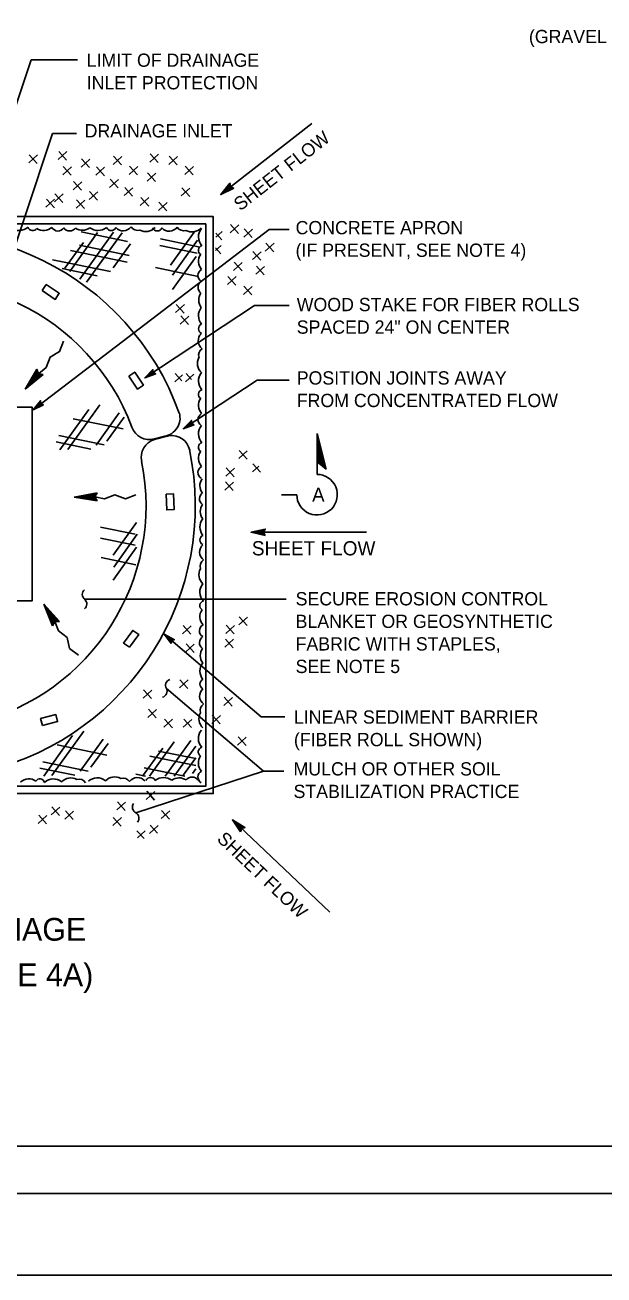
# Model space of a CAD drawing. Extents: x -894 to 866, y -472 to 714.
# Drawn here: x -489 to -184, y -472 to 187 of the extents above; entities that cross this region are included whole.
import ezdxf

# ---------------------------------------------------------------- set-up
doc = ezdxf.new("R2010")
doc.units = 0
for name, color, linetype in [('border_PLOTTING-ELEMENTS', 7, 'Continuous'), ('border_rw_22x34_Cut_Lines', 7, 'Continuous'), ('border_SHEET', 7, 'Continuous'), ('df_FLOW-LINE', 7, 'Continuous'), ('pp_PRESENTATION', 7, 'Continuous'), ('temp_CONSTRUCTION', 7, 'Continuous'), ('temp_CONSTRUCTION-anno', 7, 'Continuous')]:
    doc.layers.add(name, color=color, linetype=linetype)

msp = doc.modelspace()

# ---------------------------------------------------------------- linework, layer by layer
at = {"layer": 'border_PLOTTING-ELEMENTS'}
for points in [[(-894.04, -472.44), (865.96, -472.44), (865.96, 713.56), (-894.04, 713.56)], [(-864.04, 670.56), (835.96, 670.56), (835.96, -429.44), (-864.04, -429.44)]]:
    msp.add_lwpolyline(points, close=True, dxfattribs=at)
at = {"layer": 'border_rw_22x34_Cut_Lines'}
msp.add_lwpolyline([(-864.04, 670.56), (835.96, 670.56), (835.96, -429.44), (-864.04, -429.44)], close=True, dxfattribs=at)
at = {"layer": 'border_SHEET'}
msp.add_line((810.96, -404.44), (-814.04, -404.44), dxfattribs=at)
at = {"layer": 'df_FLOW-LINE'}
for p, q in [((-337.73, 135.34), (-385.75, 97.75)), ((-380.87, 103.69), (-380.87, 103.69)), ((-378.81, 101.06), (-378.81, 101.06)), ((-385.75, 97.75), (-385.75, 97.75)), ((-488.88, -5.02), (-482.74, 5.53)), ((-479.5, 2.79), (-488.88, -5.02)), ((-487.03, -2.83), (-482.53, 4.91)), ((-480.14, 2.9), (-487.03, -2.83)), ((-485.19, -0.65), (-482.31, 4.29)), ((-480.79, 3.02), (-485.19, -0.65)), ((-483.3, 1.58), (-482.08, 3.67)), ((-481.44, 3.13), (-483.3, 1.58)), ((-482.74, 5.53), (-481.92, 3.22)), ((-481.92, 3.22), (-479.5, 2.79)), ((-462.99, -61.88), (-450.98, -59.7)), ((-450.96, -63.95), (-462.99, -61.88)), ((-460.12, -61.87), (-451.31, -60.27)), ((-451.29, -63.39), (-460.12, -61.87)), ((-457.26, -61.85), (-451.63, -60.84)), ((-451.62, -62.82), (-457.26, -61.85)), ((-454.34, -61.84), (-451.96, -61.41)), ((-451.96, -62.25), (-454.34, -61.84)), ((-450.98, -59.7), (-452.2, -61.83)), ((-452.2, -61.83), (-450.96, -63.95)), ((-362.26, -78.79), (-362.26, -78.79)), ((-308.79, -80.45), (-369.76, -80.45)), ((-369.76, -80.45), (-369.76, -80.45)), ((-362.26, -82.13), (-362.26, -82.13)), ((-474.43, -129.77), (-479.07, -118.49)), ((-479.07, -118.49), (-470.84, -127.5)), ((-474.13, -129.19), (-477.53, -120.91)), ((-477.53, -120.91), (-471.49, -127.52)), ((-473.82, -128.61), (-476.01, -123.32)), ((-476.01, -123.32), (-472.15, -127.55)), ((-473.52, -128.02), (-474.44, -125.79)), ((-474.44, -125.79), (-472.81, -127.57)), ((-473.29, -127.59), (-474.43, -129.77)), ((-470.84, -127.5), (-473.29, -127.59)), ((-328.17, -281.04), (-379.54, -232.27)), ((-379.54, -232.27), (-379.54, -232.27)), ((-372.96, -236.23), (-372.96, -236.23)), ((-375.26, -238.65), (-375.26, -238.65))]:
    msp.add_line(p, q, dxfattribs=at)
for points in [[(-378.81, 101.06), (-385.75, 97.75), (-380.87, 103.69), (-380.8, 103.17), (-384.38, 98.83), (-379.29, 101.24), (-379.77, 101.43), (-383.03, 99.88), (-380.74, 102.66), (-380.68, 102.15), (-381.67, 100.94), (-380.26, 101.62), (-380.63, 101.76), (-380.87, 103.69), (-380.63, 101.76)], [(-362.26, -82.13), (-369.76, -80.45), (-362.26, -78.79), (-362.53, -79.23), (-368.02, -80.45), (-362.53, -81.68), (-362.79, -81.24), (-366.31, -80.45), (-362.8, -79.67), (-363.06, -80.12), (-364.58, -80.45), (-363.06, -80.8), (-363.26, -80.45), (-362.26, -78.79), (-363.26, -80.45)], [(-375.26, -238.65), (-379.54, -232.27), (-372.96, -236.23), (-373.46, -236.37), (-378.28, -233.46), (-375.14, -238.14), (-375.03, -237.64), (-377.04, -234.65), (-373.95, -236.5), (-374.45, -236.64), (-375.79, -235.84), (-374.92, -237.14), (-374.83, -236.74), (-372.96, -236.23), (-374.83, -236.74)]]:
    msp.add_lwpolyline(points, close=True, dxfattribs=at)
for points in [[(-468.72, 20.39), (-470.75, 14.91), (-475.82, 11.98), (-477.86, 6.49), (-481.92, 3.22), (-488.88, -5.02)], [(-430.57, -60.74), (-436.06, -62.75), (-441.58, -60.79), (-447.07, -62.8), (-452.2, -61.83), (-462.99, -61.88)], [(-460.86, -145.33), (-465.49, -141.75), (-466.76, -136.04), (-471.38, -132.45), (-473.29, -127.59), (-479.07, -118.49)]]:
    msp.add_lwpolyline(points, dxfattribs=at)
at = {"layer": 'pp_PRESENTATION'}
for p, q in [((-334.93, -28.3), (-330.11, -47.2)), ((-334.93, -49.95), (-334.93, -28.3)), ((-334.93, -29.85), (-330.61, -46.8)), ((-334.93, -31.41), (-331.11, -46.39)), ((-334.93, -32.96), (-331.61, -45.99)), ((-334.93, -34.52), (-332.11, -45.58)), ((-334.93, -36.07), (-332.61, -45.18)), ((-334.93, -37.63), (-333.11, -44.77)), ((-334.93, -39.18), (-333.61, -44.37)), ((-334.93, -40.73), (-334.1, -43.96)), ((-334.93, -42.29), (-334.6, -43.56)), ((-334.93, -43.3), (-330.11, -47.2)), ((-345.62, -60.64), (-353.75, -60.64))]:
    msp.add_line(p, q, dxfattribs=at)
msp.add_arc((-334.93, -60.64), 10.69, 179.99947, 89.99996, dxfattribs=at)
at = {"layer": 'temp_CONSTRUCTION'}
for p, q in [((-486.74, 118.79), (-482.55, 114.21)), ((-471.5, 116.25), (-466.92, 120.43)), ((-471.24, 120.56), (-467.05, 115.98)), ((-423.2, 114.85), (-418.62, 119.04)), ((-422.94, 119.17), (-418.75, 114.59)), ((-487, 114.48), (-482.42, 118.66)), ((-469.09, 108.18), (-464.5, 112.37)), ((-468.82, 112.5), (-464.64, 107.92)), ((-459.42, 112.21), (-454.84, 116.4)), ((-459.16, 116.53), (-454.97, 111.95)), ((-451.6, 107.98), (-447.02, 112.17)), ((-451.34, 112.3), (-447.15, 107.72)), ((-442.54, 113.65), (-437.96, 117.83)), ((-442.28, 117.96), (-438.09, 113.38)), ((-434.08, 108.41), (-429.5, 112.59)), ((-433.82, 112.72), (-429.63, 108.14)), ((-413.17, 113.65), (-408.59, 117.83)), ((-412.91, 117.96), (-408.72, 113.38)), ((-404.71, 108.41), (-400.13, 112.59)), ((-404.45, 112.72), (-400.26, 108.14)), ((-444.35, 101.53), (-439.76, 105.72)), ((-444.08, 105.85), (-439.9, 101.27)), ((-424.58, 104.85), (-420, 109.03)), ((-424.32, 109.17), (-420.13, 104.58)), ((-463.68, 100.32), (-459.1, 104.51)), ((-463.42, 104.64), (-459.23, 100.06)), ((-455.22, 95.08), (-450.64, 99.27)), ((-454.96, 99.4), (-450.77, 94.82)), ((-436.66, 97.19), (-432.08, 101.38)), ((-436.4, 101.51), (-432.22, 96.93)), ((-406.57, 97.01), (-401.98, 101.2)), ((-406.31, 101.33), (-402.12, 96.75)), ((-477.96, 91.06), (-473.37, 95.24)), ((-477.69, 95.37), (-473.51, 90.79)), ((-473.52, 93.88), (-468.94, 98.06)), ((-473.26, 98.2), (-469.08, 93.61)), ((-462.07, 90.65), (-457.49, 94.84)), ((-461.81, 94.97), (-457.62, 90.39)), ((-428.2, 91.95), (-423.62, 96.14)), ((-427.94, 96.27), (-423.76, 91.69)), ((-418.65, 89.35), (-414.07, 93.54)), ((-418.39, 93.67), (-414.2, 89.09)), ((-380.79, 77.55), (-376.21, 81.74)), ((-380.53, 81.87), (-376.34, 77.29)), ((-373.58, 75.35), (-369, 79.53)), ((-373.32, 79.67), (-369.14, 75.08)), ((-450.7, 77.73), (-465.4, 57.23)), ((-442.26, 77.99), (-460.11, 53.1)), ((-459.44, 78.02), (-435.01, 73.01)), ((-437.74, 77.62), (-456.51, 51.44)), ((-417.44, 74.31), (-397.46, 70.21)), ((-399.71, 77.83), (-412.17, 60.45)), ((-397.92, 73.73), (-411.14, 55.29)), ((-388.35, 75.21), (-385, 78.28)), ((-388.31, 77.3), (-385.13, 73.83)), ((-458.13, 72.51), (-467.94, 58.82)), ((-465.01, 68.29), (-435.05, 62.14)), ((-460.33, 70.98), (-433.98, 65.57)), ((-433.42, 71.7), (-442.47, 59.08)), ((-417.79, 70.88), (-398.17, 66.85)), ((-388.49, 68.18), (-385.49, 70.93)), ((-388.46, 69.58), (-385.62, 66.48)), ((-369.06, 63.4), (-364.47, 67.59)), ((-368.79, 67.72), (-364.61, 63.14)), ((-362.21, 67.84), (-357.63, 72.02)), ((-361.95, 72.16), (-357.76, 67.57)), ((-474.47, 63.39), (-443.9, 57.11)), ((-398.67, 65.11), (-411.14, 47.73)), ((-378.93, 57.7), (-374.35, 61.88)), ((-378.67, 62.02), (-374.48, 57.43)), ((-367.2, 55.66), (-362.61, 59.85)), ((-366.94, 59.98), (-362.75, 55.4)), ((-469.32, 58.68), (-450.92, 54.91)), ((-420.2, 59.19), (-397.68, 54.57)), ((-382.2, 50.27), (-377.62, 54.46)), ((-381.94, 54.59), (-377.75, 50.01)), ((-373.74, 45.03), (-369.16, 49.22)), ((-373.48, 49.35), (-369.29, 44.77)), ((-409.53, 35.48), (-404.94, 39.66)), ((-409.26, 39.79), (-405.08, 35.21)), ((-407.11, 29.36), (-402.53, 33.55)), ((-406.85, 33.68), (-402.66, 29.1)), ((-409.99, -1.04), (-405.96, 2.64)), ((-409.73, 3.28), (-406.23, -0.55)), ((-404.25, -1.08), (-399.85, 2.94)), ((-403.99, 3.24), (-401.21, 0.2)), ((-455.38, -15.7), (-470.66, -37.01)), ((-449.52, -13.3), (-466.37, -36.8)), ((-439.29, -17.52), (-451.48, -34.52)), ((-463.62, -20.52), (-437.27, -25.92)), ((-436.71, -19.79), (-445.76, -32.41)), ((-472.61, -32.81), (-454.21, -36.59)), ((-471.17, -29.46), (-447.19, -34.38)), ((-420.81, -31.18), (-415.37, -29.74)), ((-420.72, -31.6), (-413.04, -29.55)), ((-376.23, -41.55), (-371.8, -37.5)), ((-375.97, -37.23), (-371.78, -41.82)), ((-369.02, -48.64), (-365.66, -45.56)), ((-368.76, -44.32), (-364.75, -48.71)), ((-383.07, -50.86), (-378.49, -46.68)), ((-382.81, -46.55), (-378.63, -51.13)), ((-383.56, -58.22), (-378.98, -54.03)), ((-383.3, -53.9), (-379.12, -58.48)), ((-449.23, -77.72), (-430.83, -81.5)), ((-430.12, -75.24), (-442.58, -92.62)), ((-449.23, -83.57), (-430.83, -87.34)), ((-429.77, -81.42), (-442.23, -98.81)), ((-430.12, -88.3), (-442.58, -105.68)), ((-448.88, -93.87), (-430.48, -97.65)), ((-376.23, -129.37), (-371.64, -125.19)), ((-375.97, -125.05), (-371.78, -129.64)), ((-405.88, -134.05), (-401.3, -129.87)), ((-405.62, -129.74), (-401.43, -134.32)), ((-383.07, -133.81), (-378.49, -129.62)), ((-382.81, -129.49), (-378.63, -134.07)), ((-383.56, -141.16), (-378.98, -136.97)), ((-383.3, -136.84), (-379.12, -141.42)), ((-404.27, -143.73), (-399.69, -139.54)), ((-404.01, -139.41), (-399.82, -143.99)), ((-407.24, -158.26), (-403.06, -162.84)), ((-426.74, -167.96), (-422.15, -163.77)), ((-426.48, -163.64), (-422.29, -168.22)), ((-407.51, -162.58), (-402.92, -158.39)), ((-384.14, -171.9), (-379.56, -167.71)), ((-383.88, -167.58), (-379.7, -172.16)), ((-424.17, -178.14), (-419.59, -173.95)), ((-423.91, -173.82), (-419.72, -178.4)), ((-390.45, -181.31), (-385.86, -177.12)), ((-390.19, -176.99), (-386, -181.57)), ((-415.71, -183.38), (-411.13, -179.19)), ((-415.45, -179.06), (-411.26, -183.64)), ((-405.49, -183.4), (-400.91, -179.21)), ((-405.23, -179.08), (-401.16, -183.54)), ((-463.89, -187.8), (-479.16, -209.11)), ((-458.02, -185.4), (-474.87, -208.89)), ((-447.8, -189.62), (-459.98, -206.62)), ((-410.27, -191.1), (-423.29, -209.26)), ((-401.48, -190.35), (-415.04, -209.26)), ((-376.86, -192.79), (-372.28, -188.6)), ((-376.6, -188.47), (-372.41, -193.05)), ((-472.12, -192.61), (-445.77, -198.02)), ((-445.22, -191.89), (-454.27, -204.51)), ((-416.31, -194.39), (-426.97, -209.26)), ((-418.51, -195.92), (-398.88, -199.94)), ((-398.88, -193.39), (-410.25, -209.26)), ((-479.67, -201.56), (-455.7, -206.48)), ((-423.19, -198.6), (-398.88, -203.59)), ((-398.88, -199.47), (-405.89, -209.26)), ((-481.11, -204.91), (-462.71, -208.68)), ((-430.52, -208.21), (-425.43, -209.26)), ((-426.06, -204.86), (-404.63, -209.26)), ((-398.88, -205.33), (-400.65, -207.81)), ((-425.05, -221.5), (-420.47, -217.32)), ((-424.79, -217.18), (-420.6, -221.77)), ((-440.53, -227.03), (-435.95, -222.84)), ((-440.27, -222.71), (-436.09, -227.29)), ((-482.04, -234.08), (-477.46, -229.89)), ((-481.78, -229.76), (-477.59, -234.34)), ((-475.19, -229.65), (-470.61, -225.46)), ((-474.93, -225.33), (-470.74, -229.91)), ((-467.99, -231.85), (-463.41, -227.66)), ((-467.73, -227.53), (-463.54, -232.11)), ((-417.24, -231.61), (-412.66, -227.42)), ((-416.98, -227.29), (-412.79, -231.87)), ((-442.71, -235.24), (-438.13, -231.05)), ((-442.45, -230.92), (-438.27, -235.5)), ((-423.28, -239.44), (-418.7, -235.26)), ((-423.02, -235.13), (-419.17, -239.34)), ((-429.96, -237.95), (-426.13, -242.15)), ((-429.62, -241.72), (-425.64, -238.09))]:
    msp.add_line(p, q, dxfattribs=at)
for points in [[(-696.27, 86.16), (-389.67, 86.16), (-389.67, -218.42), (-696.27, -218.42)], [(-691.99, 82.22), (-393.61, 82.22), (-393.61, -214.48), (-691.99, -214.48)], [(-479.94, 47.06), (-477.79, 50.25), (-470.93, 45.63), (-473.07, 42.44)], [(-434.3, 1.97), (-431.1, 4.11), (-426.51, -2.78), (-429.71, -4.92)], [(-602, -14.43), (-485.25, -14.43), (-485.25, -116.72), (-602, -116.72)], [(-414.46, -60.37), (-410.62, -60.25), (-410.35, -68.52), (-414.19, -68.65)], [(-433.88, -141.19), (-437, -138.94), (-432.15, -132.23), (-429.04, -134.48)], [(-479.83, -182.42), (-480.77, -178.69), (-472.74, -176.68), (-471.8, -180.41)]]:
    msp.add_lwpolyline(points, close=True, dxfattribs=at)
for centre, radius, start, end in [((-492.04, 85.55), 6.81, 229.99864, 313.35356), ((-484.94, 81.2), 2.5, 194.05779, 329.32331), ((-479.1, 85.1), 6.36, 234.50015, 312.8354), ((-471.62, 82.05), 3.55, 207.02108, 329.19133), ((-465.38, 82.36), 3.83, 213.69049, 323.34032), ((-458.67, 85.4), 6.46, 235.65603, 306.69733), ((-450.46, 86.08), 7.3, 233.3979, 307.93528), ((-443.53, 81.44), 2.68, 204.51964, 335.48036), ((-437.23, 83.82), 5.21, 222.12921, 323.70498), ((-429.62, 82.9), 4.04, 212.34743, 287.37963), ((-425.23, 84.86), 6.63, 241.36336, 316.84578), ((-419.22, 81.25), 2.68, 204.51964, 335.48036), ((-412.92, 83.64), 5.21, 222.12921, 323.70498), ((-405.3, 82.71), 4.04, 212.34743, 287.37963), ((-400.92, 84.67), 6.63, 241.36336, 316.84578), ((-390.7, 75.41), 6.81, 139.99864, 223.35356), ((-543.3, -66.28), 144.13, 19.73803, 11.782), ((-395.05, 68.31), 2.5, 104.05779, 239.32331), ((-391.15, 62.47), 6.36, 144.50015, 222.8354), ((-394.19, 54.99), 3.55, 117.02108, 239.19133), ((-543.3, -66.28), 118.13, 20.44006, 11.34166), ((-393.89, 48.75), 3.83, 123.69049, 233.34032), ((-390.85, 42.03), 6.46, 145.65603, 216.69733), ((-390.17, 33.83), 7.3, 143.3979, 217.93528), ((-394.81, 26.9), 2.68, 114.51964, 245.48036), ((-392.42, 20.6), 5.21, 132.12921, 233.70498), ((-393.35, 12.98), 4.04, 122.34743, 197.37963), ((-391.39, 8.6), 6.63, 151.36336, 226.84578), ((-390.7, -0.61), 6.81, 139.99864, 223.35356), ((-395.05, -7.71), 2.5, 104.05779, 239.32331), ((-391.15, -13.55), 6.36, 144.50015, 222.8354), ((-416.9, -20.19), 9.68, 279.14156, 15.60383), ((-394.19, -21.04), 3.55, 117.02108, 239.19133), ((-423.41, -21.86), 9.68, 198.98107, 285.60383), ((-390.7, -28.52), 6.81, 139.99864, 223.35356), ((-418.01, -40.89), 9.68, 106.28063, 192.83945), ((-411.56, -39.11), 9.68, 12.01134, 98.77754), ((-395.05, -35.62), 2.5, 104.05779, 239.32331), ((-391.15, -41.46), 6.36, 144.50015, 222.8354), ((-394.19, -48.94), 3.55, 117.02108, 239.19133), ((-390.28, -55.86), 6.46, 145.65603, 216.69733), ((-393.14, -62.72), 3.83, 123.69049, 233.34032), ((-390.09, -69.44), 6.46, 145.65603, 216.69733), ((-389.41, -77.65), 7.3, 143.3979, 217.93528), ((-394.05, -84.57), 2.68, 114.51964, 245.48036), ((-391.67, -90.88), 5.21, 132.12921, 233.70498), ((-392.59, -98.49), 4.04, 122.34743, 197.37963), ((-390.63, -102.87), 6.63, 151.36336, 226.84578), ((-389.95, -112.09), 6.81, 139.99864, 223.35356), ((-394.29, -119.19), 2.5, 104.05779, 239.32331), ((-390.39, -125.03), 6.36, 144.50015, 222.8354), ((-393.44, -132.51), 3.55, 117.02108, 239.19133), ((-393.14, -138.75), 3.83, 123.69049, 233.34032), ((-390.09, -145.47), 6.46, 145.65603, 216.69733), ((-389.41, -153.67), 7.3, 143.3979, 217.93528), ((-394.05, -160.6), 2.68, 114.51964, 245.48036), ((-391.67, -166.9), 5.21, 132.12921, 233.70498), ((-392.59, -174.52), 4.04, 122.34743, 197.37963), ((-390.63, -178.9), 6.63, 151.36336, 226.84578), ((-390.75, -189.25), 6.81, 139.99864, 223.35356), ((-395.1, -196.35), 2.5, 104.05779, 239.32331), ((-391.2, -202.19), 6.36, 144.50015, 222.8354), ((-486.99, -216.98), 6.36, 54.50015, 132.8354), ((-481.15, -213.08), 2.5, 14.05779, 149.32331), ((-474.05, -217.42), 6.81, 49.99864, 133.35356), ((-464.84, -216.74), 6.63, 61.36336, 136.84578), ((-460.45, -214.78), 4.04, 32.34743, 107.37963), ((-450.87, -216.86), 6.81, 49.99864, 133.35356), ((-441.65, -216.18), 6.63, 61.36336, 136.84578), ((-437.27, -214.22), 4.04, 32.34743, 107.37963), ((-429.66, -215.14), 5.21, 42.12921, 143.70498), ((-422.79, -212.57), 2.68, 24.51964, 155.48036), ((-415.86, -217.21), 7.3, 53.3979, 127.93527), ((-407.65, -216.53), 6.46, 55.65603, 126.69733), ((-400.94, -213.48), 3.83, 33.69049, 143.34032), ((-394.24, -209.67), 3.55, 117.02108, 239.19133)]:
    msp.add_arc(centre, radius, start, end, dxfattribs=at)
at = {"layer": 'temp_CONSTRUCTION-anno'}
for p, q in [((-513.39, 86.08), (-485.76, 168.77)), ((-485.76, 168.77), (-461.23, 168.77)), ((-531.23, -40.05), (-474.42, 129.98)), ((-474.42, 129.98), (-461.82, 129.98)), ((-484.78, -15.8), (-360.23, 79.24)), ((-360.23, 79.24), (-349.66, 79.24)), ((-425.78, 0.97), (-367.94, 39.25)), ((-367.94, 39.25), (-349.66, 39.25)), ((-425.78, 0.97), (-425.78, 0.97)), ((-421.51, 5.39), (-421.51, 5.39)), ((-420.03, 3.17), (-420.03, 3.17)), ((-405.49, -25.88), (-366.6, -0.14)), ((-366.6, -0.14), (-349.66, -0.14)), ((-480.81, -11.1), (-480.81, -11.1)), ((-484.78, -15.8), (-484.78, -15.8)), ((-479.19, -13.23), (-479.19, -13.23)), ((-405.49, -25.88), (-405.49, -25.88)), ((-401.22, -21.46), (-401.22, -21.46)), ((-399.75, -23.69), (-399.75, -23.69)), ((-351.29, -115.86), (-457.48, -115.86)), ((-415.63, -134.27), (-364.33, -177.94)), ((-415.63, -134.27), (-415.63, -134.27)), ((-410.2, -137.15), (-410.2, -137.15)), ((-411.93, -139.18), (-411.93, -139.18)), ((-414.44, -162.92), (-363.13, -206.58)), ((-351.89, -177.94), (-364.33, -177.94)), ((-430.55, -228.57), (-363.13, -206.58)), ((-352.49, -206.58), (-363.13, -206.58))]:
    msp.add_line(p, q, dxfattribs=at)
for points in [[(-420.03, 3.17), (-425.78, 0.97), (-421.51, 5.4), (-421.49, 4.98), (-424.62, 1.74), (-420.41, 3.35), (-420.78, 3.53), (-423.47, 2.5), (-421.47, 4.57), (-421.45, 4.15), (-422.32, 3.26), (-421.15, 3.7), (-421.44, 3.84), (-421.51, 5.4), (-421.44, 3.84)], [(-479.19, -13.23), (-484.78, -15.8), (-480.81, -11.1), (-480.77, -11.51), (-483.67, -14.95), (-479.58, -13.07), (-479.96, -12.92), (-482.58, -14.13), (-480.72, -11.93), (-480.68, -12.34), (-481.48, -13.29), (-480.35, -12.77), (-480.64, -12.65), (-480.81, -11.1), (-480.64, -12.65)], [(-399.75, -23.69), (-405.49, -25.88), (-401.22, -21.46), (-401.2, -21.88), (-404.33, -25.11), (-400.12, -23.51), (-400.49, -23.33), (-403.19, -24.36), (-401.19, -22.29), (-401.17, -22.7), (-402.03, -23.6), (-400.87, -23.15), (-401.16, -23.01), (-401.22, -21.46), (-401.16, -23.01)], [(-411.93, -139.18), (-415.63, -134.27), (-410.2, -137.15), (-410.59, -137.28), (-414.57, -135.17), (-411.86, -138.77), (-411.8, -138.37), (-413.53, -136.06), (-410.99, -137.41), (-411.38, -137.54), (-412.48, -136.96), (-411.73, -137.96), (-411.67, -137.64), (-410.2, -137.15), (-411.67, -137.64)]]:
    msp.add_lwpolyline(points, close=True, dxfattribs=at)
for centre, start, end in [((-455.5, -113.27), 131.7958, 232.60623), ((-459.67, -118.37), 308.60081, 49.41123), ((-411.6, -161.3), 108.86915, 209.67958), ((-417.36, -164.38), 285.67415, 26.48458), ((-429.08, -225.58), 143.11074, 243.92116), ((-432.17, -231.4), 319.91574, 60.72617)]:
    msp.add_arc(centre, 3.27, start, end, dxfattribs=at)

# ---------------------------------------------------------------- texts
at = {"layer": 'pp_PRESENTATION'}
msp.add_text('A', height=7.39, dxfattribs=at).set_placement((-337.53, -64.34))
at = {"layer": 'temp_CONSTRUCTION-anno'}
for s, height, p in [('(GRAVEL BAG BERM SHOWN)', 7, (-223.13, 177.65)), ('LIMIT OF DRAINAGE', 7, (-456.46, 165.17)), ('INLET PROTECTION', 7, (-456.46, 153.27)), ('DRAINAGE INLET', 7, (-457.56, 127.91)), ('CONCRETE APRON ', 7, (-346.24, 76.79)), ('(IF PRESENT, SEE NOTE 4)', 7, (-346.24, 64.89)), ('WOOD STAKE FOR FIBER ROLLS', 7, (-345.64, 36.21)), ('SPACED 24" ON CENTER', 7, (-345.64, 24.31)), ('POSITION JOINTS AWAY ', 7, (-345.64, -2.51)), ('FROM CONCENTRATED FLOW', 7, (-345.64, -14.41)), ('SHEET FLOW', 7.5, (-369.32, -92.67)), ('SECURE EROSION CONTROL ', 7, (-346.24, -119.07)), ('BLANKET OR GEOSYNTHETIC', 7, (-346.24, -130.97)), ('FABRIC WITH STAPLES, ', 7, (-346.24, -142.87)), ('SEE NOTE 5', 7, (-346.24, -154.77)), ('LINEAR SEDIMENT BARRIER', 7, (-347.13, -181.47)), ('(FIBER ROLL SHOWN)', 7, (-347.13, -193.37)), ('MULCH OR OTHER SOIL ', 7, (-347.32, -208.83)), ('STABILIZATION PRACTICE', 7, (-347.32, -220.73)), ('TEMPORARY DRAINAGE', 12, (-646.6, -296.01)), ('INLET PROTECTION (TYPE 4A)', 12, (-689.26, -320.01))]:
    msp.add_text(s, height=height, dxfattribs=at).set_placement(p)
for rotation, p in [(38.0502, (-375.42, 88.8)), (316.4904, (-388.21, -242.91))]:
    msp.add_text('SHEET FLOW', height=7, rotation=rotation, dxfattribs=at).set_placement(p)

doc.saveas('drawing.dxf')
